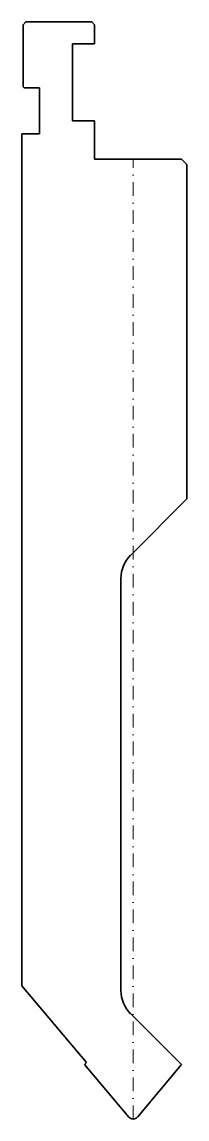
# Model space of a CAD drawing. Header units: millimetres. Extents: x -20 to 10, y 0 to 200.
import ezdxf

# ---------------------------------------------------------------- set-up
doc = ezdxf.new("R2010")
doc.units = ezdxf.units.MM
doc.header["$LTSCALE"] = 5
doc.linetypes.add('AUSGEZOGEN', pattern=[0])
doc.linetypes.add('DASHDOT', pattern=[1, 0.5, -0.25, 0, -0.25])
doc.layers.add('2', color=7, linetype='Continuous')

msp = doc.modelspace()

# ---------------------------------------------------------------- linework, layer by layer
at = {"layer": '2', "color": 7, "linetype": 'AUSGEZOGEN', "lineweight": 35}
for p, q in [((-20, 199.5), (-19.5, 200)), ((-19.5, 200), (-7.5, 200)), ((-7.5, 200), (-7, 199.5)), ((-20, 188.2), (-20, 199.5)), ((-7, 199.5), (-7, 196)), ((-7, 196), (-11, 196)), ((-11, 196), (-11, 182)), ((-19.8, 188), (-20, 188.2)), ((-17, 188), (-19.8, 188)), ((-17, 179.6), (-17, 188)), ((-11, 182), (-7, 182)), ((-7, 182), (-7, 175)), ((-20.2, 24.3), (-20.2, 179.6)), ((-20.2, 179.6), (-17, 179.6)), ((-7, 175), (8.8, 175)), ((8.8, 175), (9.8, 174)), ((9.8, 174), (9.8, 113.06)), ((9.8, 113.06), (-0.44, 102.81)), ((-2.2, 98.57), (-2.2, 23.44)), ((-8.49, 10.33), (-20.2, 24.3)), ((-0.44, 19.2), (8.81, 9.95)), ((-8.81, 9.95), (-8.49, 10.33)), ((-0.77, 0.36), (-8.81, 9.95)), ((8.81, 9.95), (0.77, 0.36))]:
    msp.add_line(p, q, dxfattribs=at)
at = {"layer": '2', "color": 7, "linetype": 'DASHDOT', "lineweight": 18}
msp.add_line((0, 0), (0, 175), dxfattribs=at)
at = {"layer": '2', "color": 7, "linetype": 'AUSGEZOGEN', "lineweight": 35}
for centre, radius, start, end in [((3.8, 98.57), 6, 135, 180), ((3.8, 23.44), 6, 180, 225), ((0, 1), 1, 220, 320)]:
    msp.add_arc(centre, radius, start, end, dxfattribs=at)

doc.saveas('drawing.dxf')
